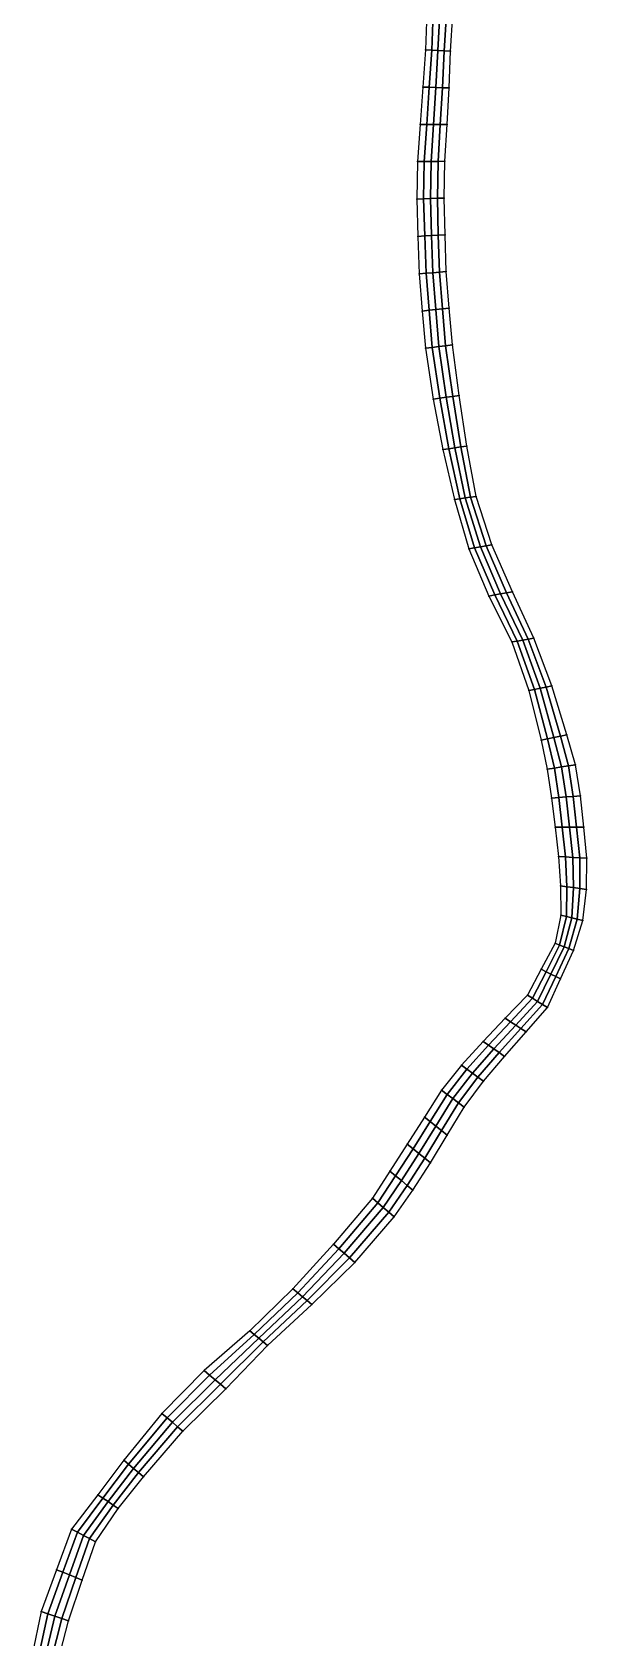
# Model space of a CAD drawing. Extents: x 380827 to 407438, y 6452886 to 6483357.
# Drawn here: x 405006 to 405661, y 6475747 to 6477642 of the extents above; entities that cross this region are included whole.
import ezdxf

# ---------------------------------------------------------------- set-up
doc = ezdxf.new("R2010")
doc.units = 0
for name, color, linetype in [('MESH_BOUND', 25, 'CONTINUOUS'), ('MESH_ELEMS', 18, 'CONTINUOUS'), ('MESH_NODES', 18, 'CONTINUOUS')]:
    doc.layers.add(name, color=color, linetype=linetype)

msp = doc.modelspace()

# ---------------------------------------------------------------- linework, layer by layer
at = {"layer": 'MESH_BOUND', "color": 25}
for points in [[(405472.218, 6477664.85, -1.49), (405470.573, 6477620.76, -1.469)], [(405500.307, 6477619.12, -1.388), (405503.106, 6477662.41, -1.475)], [(405470.573, 6477620.76, -1.469), (405467.422, 6477576.77, -1.426)], [(405498.585, 6477575.77, -1.316), (405500.307, 6477619.12, -1.388)], [(405467.422, 6477576.77, -1.426), (405464.305, 6477532.76, -1.37)], [(405496.197, 6477532.46, -1.251), (405498.585, 6477575.77, -1.316)], [(405464.305, 6477532.76, -1.37), (405461.235, 6477488.76, -1.31)], [(405493.631, 6477489.15, -1.196), (405496.197, 6477532.46, -1.251)], [(405461.235, 6477488.76, -1.31), (405460.431, 6477444.7, -1.255)], [(405492.87, 6477445.81, -1.178), (405493.631, 6477489.15, -1.196)], [(405460.431, 6477444.7, -1.255), (405461.71, 6477400.61, -1.227)], [(405493.812, 6477402.44, -1.223), (405492.87, 6477445.81, -1.178)], [(405461.71, 6477400.61, -1.227), (405463.387, 6477356.54, -1.26)], [(405495.223, 6477359.09, -1.319), (405493.812, 6477402.44, -1.223)], [(405463.387, 6477356.54, -1.26), (405466.972, 6477312.57, -1.349)], [(405498.837, 6477315.86, -1.423), (405495.223, 6477359.09, -1.319)], [(405502.451, 6477272.63, -1.503), (405498.837, 6477315.86, -1.423)], [(405466.972, 6477312.57, -1.349), (405470.557, 6477268.6, -1.441)], [(405470.557, 6477268.6, -1.441), (405479.779, 6477208.66, -1.505)], [(405510.52, 6477212.85, -1.555), (405502.451, 6477272.63, -1.503)], [(405479.779, 6477208.66, -1.505), (405491.099, 6477149.13, -1.582)], [(405519.581, 6477153.21, -1.598), (405510.52, 6477212.85, -1.555)], [(405491.099, 6477149.13, -1.582), (405504.892, 6477090.08, -1.699)], [(405530.393, 6477093.91, -1.647), (405519.581, 6477153.21, -1.598)], [(405504.892, 6477090.08, -1.699), (405521.818, 6477031.85, -1.801)], [(405549.221, 6477036.6, -1.711), (405530.393, 6477093.91, -1.647)], [(405521.818, 6477031.85, -1.801), (405545.511, 6476976.33, -1.848)], [(405573.283, 6476981.41, -1.791), (405549.221, 6477036.6, -1.711)], [(405545.511, 6476976.33, -1.848), (405572.571, 6476922.13, -1.889)], [(405598.616, 6476926.71, -1.894), (405573.283, 6476981.41, -1.791)], [(405572.571, 6476922.13, -1.889), (405592.572, 6476864.88, -1.977)], [(405619.799, 6476870.23, -2.029), (405598.616, 6476926.71, -1.894)], [(405592.572, 6476864.88, -1.977), (405607.22, 6476806.13, -2.101)], [(405637.546, 6476812.6, -2.184), (405619.799, 6476870.23, -2.029)], [(405607.22, 6476806.13, -2.101), (405614.505, 6476772.25, -2.224)], [(405647.895, 6476777.07, -2.332), (405637.546, 6476812.6, -2.184)], [(405614.505, 6476772.25, -2.224), (405619.534, 6476737.99, -2.335)], [(405653.66, 6476740.64, -2.463), (405647.895, 6476777.07, -2.332)], [(405619.534, 6476737.99, -2.335), (405623.633, 6476703.58, -2.444)], [(405657.47, 6476703.83, -2.582), (405653.66, 6476740.64, -2.463)], [(405623.633, 6476703.58, -2.444), (405627.731, 6476669.16, -2.554)], [(405661.28, 6476667.02, -2.682), (405657.47, 6476703.83, -2.582)], [(405627.731, 6476669.16, -2.554), (405630.077, 6476634.6, -2.653)], [(405660.735, 6476630.09, -2.745), (405661.28, 6476667.02, -2.682)], [(405630.077, 6476634.6, -2.653), (405630.653, 6476600.01, -2.717)], [(405656.372, 6476593.5, -2.769), (405660.735, 6476630.09, -2.745)], [(405630.653, 6476600.01, -2.717), (405623.614, 6476566.71, -2.727)], [(405645.605, 6476558.24, -2.758), (405656.372, 6476593.5, -2.769)], [(405623.614, 6476566.71, -2.727), (405607.422, 6476536.07, -2.686)], [(405630.143, 6476524.62, -2.718), (405645.605, 6476558.24, -2.758)], [(405607.422, 6476536.07, -2.686), (405591.23, 6476505.43, -2.61)], [(405614.679, 6476491, -2.65), (405630.143, 6476524.62, -2.718)], [(405591.23, 6476505.43, -2.61), (405564.951, 6476478.23, -2.514)], [(405589.385, 6476462.13, -2.566), (405614.679, 6476491, -2.65)], [(405564.951, 6476478.23, -2.514), (405538.671, 6476451.03, -2.41)], [(405564.091, 6476433.25, -2.474), (405589.385, 6476462.13, -2.566)], [(405538.671, 6476451.03, -2.41), (405513.195, 6476423.08, -2.317)], [(405539.176, 6476404.05, -2.382), (405564.091, 6476433.25, -2.474)], [(405513.195, 6476423.08, -2.317), (405489.776, 6476393.52, -2.269)], [(405489.776, 6476393.52, -2.269), (405469.434, 6476361.63, -2.288)], [(405516.254, 6476373.39, -2.306), (405539.176, 6476404.05, -2.382)], [(405496.489, 6476340.49, -2.281), (405516.254, 6476373.39, -2.306)], [(405469.434, 6476361.63, -2.288), (405449.089, 6476329.75, -2.368)], [(405449.089, 6476329.75, -2.368), (405428.652, 6476297.92, -2.475)], [(405476.728, 6476307.58, -2.331), (405496.489, 6476340.49, -2.281)], [(405428.652, 6476297.92, -2.475), (405408.037, 6476266.21, -2.582)], [(405455.829, 6476275.41, -2.432), (405476.728, 6476307.58, -2.331)], [(405433.706, 6476244.04, -2.547), (405455.829, 6476275.41, -2.432)], [(405408.037, 6476266.21, -2.582), (405362.035, 6476211.82, -2.672)], [(405387.117, 6476190.28, -2.656), (405433.706, 6476244.04, -2.547)], [(405362.035, 6476211.82, -2.672), (405314.212, 6476159.07, -2.705)], [(405336.578, 6476140.44, -2.741), (405387.117, 6476190.28, -2.656)], [(405314.212, 6476159.07, -2.705), (405263.349, 6476109.32, -2.641)], [(405284.36, 6476092.21, -2.772), (405336.578, 6476140.44, -2.741)], [(405263.349, 6476109.32, -2.641), (405209.538, 6476062.68, -2.492)], [(405234.936, 6476041.04, -2.73), (405284.36, 6476092.21, -2.772)], [(405209.538, 6476062.68, -2.492), (405159.374, 6476012.1, -2.371)], [(405184.273, 6475991.1, -2.632), (405234.936, 6476041.04, -2.73)], [(405159.374, 6476012.1, -2.371), (405114.404, 6475957.05, -2.433)], [(405137.745, 6475937.44, -2.547), (405184.273, 6475991.1, -2.632)], [(405114.404, 6475957.05, -2.433), (405083.752, 6475916.11, -2.659)], [(405107.989, 6475900.01, -2.56), (405137.745, 6475937.44, -2.547)], [(405083.752, 6475916.11, -2.659), (405052.59, 6475875.71, -2.844)], [(405080.966, 6475860.55, -2.68), (405107.989, 6475900.01, -2.56)], [(405052.59, 6475875.71, -2.844), (405034.953, 6475827.71, -2.863)], [(405065.468, 6475815.33, -2.827), (405080.966, 6475860.55, -2.68)], [(405034.953, 6475827.71, -2.863), (405016.874, 6475778.52, -2.773)], [(405049.411, 6475767.37, -2.922), (405065.468, 6475815.33, -2.827)], [(405016.874, 6475778.52, -2.773), (405006.238, 6475727.21, -2.647)], [(405036.489, 6475718.46, -2.9), (405049.411, 6475767.37, -2.922)]]:
    msp.add_polyline3d(points, dxfattribs=at)
at = {"layer": 'MESH_ELEMS', "color": 178}
for points in [[(405470.573, 6477620.76, -1.469), (405478.006, 6477620.35, -1.452), (405479.94, 6477664.24, -1.485), (405472.218, 6477664.85, -1.49)], [(405478.006, 6477620.35, -1.452), (405485.44, 6477619.94, -1.418), (405487.662, 6477663.63, -1.477), (405479.94, 6477664.24, -1.485)], [(405485.44, 6477619.94, -1.418), (405492.874, 6477619.53, -1.395), (405495.384, 6477663.02, -1.475), (405487.662, 6477663.63, -1.477)], [(405492.874, 6477619.53, -1.395), (405500.307, 6477619.12, -1.388), (405503.106, 6477662.41, -1.475), (405495.384, 6477663.02, -1.475)], [(405467.422, 6477576.77, -1.426), (405475.213, 6477576.52, -1.402), (405478.006, 6477620.35, -1.452), (405470.573, 6477620.76, -1.469)], [(405475.213, 6477576.52, -1.402), (405483.004, 6477576.27, -1.356), (405485.44, 6477619.94, -1.418), (405478.006, 6477620.35, -1.452)], [(405483.004, 6477576.27, -1.356), (405490.795, 6477576.02, -1.325), (405492.874, 6477619.53, -1.395), (405485.44, 6477619.94, -1.418)], [(405490.795, 6477576.02, -1.325), (405498.585, 6477575.77, -1.316), (405500.307, 6477619.12, -1.388), (405492.874, 6477619.53, -1.395)], [(405464.305, 6477532.76, -1.37), (405472.278, 6477532.69, -1.343), (405475.213, 6477576.52, -1.402), (405467.422, 6477576.77, -1.426)], [(405472.278, 6477532.69, -1.343), (405480.251, 6477532.61, -1.293), (405483.004, 6477576.27, -1.356), (405475.213, 6477576.52, -1.402)], [(405480.251, 6477532.61, -1.293), (405488.224, 6477532.53, -1.26), (405490.795, 6477576.02, -1.325), (405483.004, 6477576.27, -1.356)], [(405488.224, 6477532.53, -1.26), (405496.197, 6477532.46, -1.251), (405498.585, 6477575.77, -1.316), (405490.795, 6477576.02, -1.325)], [(405461.235, 6477488.76, -1.31), (405469.334, 6477488.86, -1.284), (405472.278, 6477532.69, -1.343), (405464.305, 6477532.76, -1.37)], [(405469.334, 6477488.86, -1.284), (405477.433, 6477488.95, -1.235), (405480.251, 6477532.61, -1.293), (405472.278, 6477532.69, -1.343)], [(405477.433, 6477488.95, -1.235), (405485.532, 6477489.05, -1.205), (405488.224, 6477532.53, -1.26), (405480.251, 6477532.61, -1.293)], [(405485.532, 6477489.05, -1.205), (405493.631, 6477489.15, -1.196), (405496.197, 6477532.46, -1.251), (405488.224, 6477532.53, -1.26)], [(405460.431, 6477444.7, -1.255), (405468.54, 6477444.98, -1.234), (405469.334, 6477488.86, -1.284), (405461.235, 6477488.76, -1.31)], [(405468.54, 6477444.98, -1.234), (405476.65, 6477445.26, -1.199), (405477.433, 6477488.95, -1.235), (405469.334, 6477488.86, -1.284)], [(405476.65, 6477445.26, -1.199), (405484.76, 6477445.53, -1.181), (405485.532, 6477489.05, -1.205), (405477.433, 6477488.95, -1.235)], [(405484.76, 6477445.53, -1.181), (405492.87, 6477445.81, -1.178), (405493.631, 6477489.15, -1.196), (405485.532, 6477489.05, -1.205)], [(405461.71, 6477400.61, -1.227), (405469.736, 6477401.07, -1.22), (405468.54, 6477444.98, -1.234), (405460.431, 6477444.7, -1.255)], [(405469.736, 6477401.07, -1.22), (405477.761, 6477401.52, -1.212), (405476.65, 6477445.26, -1.199), (405468.54, 6477444.98, -1.234)], [(405477.761, 6477401.52, -1.212), (405485.787, 6477401.98, -1.217), (405484.76, 6477445.53, -1.181), (405476.65, 6477445.26, -1.199)], [(405485.787, 6477401.98, -1.217), (405493.812, 6477402.44, -1.223), (405492.87, 6477445.81, -1.178), (405484.76, 6477445.53, -1.181)], [(405463.387, 6477356.54, -1.26), (405471.346, 6477357.17, -1.266), (405469.736, 6477401.07, -1.22), (405461.71, 6477400.61, -1.227)], [(405471.346, 6477357.17, -1.266), (405479.305, 6477357.81, -1.284), (405477.761, 6477401.52, -1.212), (405469.736, 6477401.07, -1.22)], [(405479.305, 6477357.81, -1.284), (405487.264, 6477358.45, -1.307), (405485.787, 6477401.98, -1.217), (405477.761, 6477401.52, -1.212)], [(405487.264, 6477358.45, -1.307), (405495.223, 6477359.09, -1.319), (405493.812, 6477402.44, -1.223), (405485.787, 6477401.98, -1.217)], [(405466.972, 6477312.57, -1.349), (405474.938, 6477313.39, -1.36), (405471.346, 6477357.17, -1.266), (405463.387, 6477356.54, -1.26)], [(405474.938, 6477313.39, -1.36), (405482.904, 6477314.21, -1.386), (405479.305, 6477357.81, -1.284), (405471.346, 6477357.17, -1.266)], [(405482.904, 6477314.21, -1.386), (405490.871, 6477315.04, -1.412), (405487.264, 6477358.45, -1.307), (405479.305, 6477357.81, -1.284)], [(405490.871, 6477315.04, -1.412), (405498.837, 6477315.86, -1.423), (405495.223, 6477359.09, -1.319), (405487.264, 6477358.45, -1.307)], [(405486.504, 6477270.62, -1.472), (405494.477, 6477271.62, -1.494), (405490.871, 6477315.04, -1.412), (405482.904, 6477314.21, -1.386)], [(405494.477, 6477271.62, -1.494), (405502.451, 6477272.63, -1.503), (405498.837, 6477315.86, -1.423), (405490.871, 6477315.04, -1.412)], [(405470.557, 6477268.6, -1.441), (405478.53, 6477269.61, -1.45), (405474.938, 6477313.39, -1.36), (405466.972, 6477312.57, -1.349)], [(405478.53, 6477269.61, -1.45), (405486.504, 6477270.62, -1.472), (405482.904, 6477314.21, -1.386), (405474.938, 6477313.39, -1.36)], [(405479.779, 6477208.66, -1.505), (405487.464, 6477209.71, -1.512), (405478.53, 6477269.61, -1.45), (405470.557, 6477268.6, -1.441)], [(405487.464, 6477209.71, -1.512), (405495.15, 6477210.75, -1.528), (405486.504, 6477270.62, -1.472), (405478.53, 6477269.61, -1.45)], [(405495.15, 6477210.75, -1.528), (405502.835, 6477211.8, -1.547), (405494.477, 6477271.62, -1.494), (405486.504, 6477270.62, -1.472)], [(405502.835, 6477211.8, -1.547), (405510.52, 6477212.85, -1.555), (405502.451, 6477272.63, -1.503), (405494.477, 6477271.62, -1.494)], [(405491.099, 6477149.13, -1.582), (405498.22, 6477150.15, -1.582), (405487.464, 6477209.71, -1.512), (405479.779, 6477208.66, -1.505)], [(405498.22, 6477150.15, -1.582), (405505.34, 6477151.17, -1.584), (405495.15, 6477210.75, -1.528), (405487.464, 6477209.71, -1.512)], [(405505.34, 6477151.17, -1.584), (405512.46, 6477152.19, -1.593), (405502.835, 6477211.8, -1.547), (405495.15, 6477210.75, -1.528)], [(405512.46, 6477152.19, -1.593), (405519.581, 6477153.21, -1.598), (405510.52, 6477212.85, -1.555), (405502.835, 6477211.8, -1.547)], [(405504.892, 6477090.08, -1.699), (405511.267, 6477091.04, -1.688), (405498.22, 6477150.15, -1.582), (405491.099, 6477149.13, -1.582)], [(405511.267, 6477091.04, -1.688), (405517.642, 6477091.99, -1.664), (405505.34, 6477151.17, -1.584), (405498.22, 6477150.15, -1.582)], [(405517.642, 6477091.99, -1.664), (405524.018, 6477092.95, -1.65), (405512.46, 6477152.19, -1.593), (405505.34, 6477151.17, -1.584)], [(405524.018, 6477092.95, -1.65), (405530.393, 6477093.91, -1.647), (405519.581, 6477153.21, -1.598), (405512.46, 6477152.19, -1.593)], [(405521.818, 6477031.85, -1.801), (405528.669, 6477033.03, -1.784), (405511.267, 6477091.04, -1.688), (405504.892, 6477090.08, -1.699)], [(405528.669, 6477033.03, -1.784), (405535.52, 6477034.22, -1.746), (405517.642, 6477091.99, -1.664), (405511.267, 6477091.04, -1.688)], [(405535.52, 6477034.22, -1.746), (405542.371, 6477035.41, -1.719), (405524.018, 6477092.95, -1.65), (405517.642, 6477091.99, -1.664)], [(405542.371, 6477035.41, -1.719), (405549.221, 6477036.6, -1.711), (405530.393, 6477093.91, -1.647), (405524.018, 6477092.95, -1.65)], [(405545.511, 6476976.33, -1.848), (405552.454, 6476977.6, -1.836), (405528.669, 6477033.03, -1.784), (405521.818, 6477031.85, -1.801)], [(405552.454, 6476977.6, -1.836), (405559.397, 6476978.87, -1.812), (405535.52, 6477034.22, -1.746), (405528.669, 6477033.03, -1.784)], [(405559.397, 6476978.87, -1.812), (405566.34, 6476980.14, -1.795), (405542.371, 6477035.41, -1.719), (405535.52, 6477034.22, -1.746)], [(405566.34, 6476980.14, -1.795), (405573.283, 6476981.41, -1.791), (405549.221, 6477036.6, -1.711), (405542.371, 6477035.41, -1.719)], [(405572.571, 6476922.13, -1.889), (405579.083, 6476923.28, -1.888), (405552.454, 6476977.6, -1.836), (405545.511, 6476976.33, -1.848)], [(405579.083, 6476923.28, -1.888), (405585.594, 6476924.42, -1.888), (405559.397, 6476978.87, -1.812), (405552.454, 6476977.6, -1.836)], [(405585.594, 6476924.42, -1.888), (405592.105, 6476925.57, -1.891), (405566.34, 6476980.14, -1.795), (405559.397, 6476978.87, -1.812)], [(405592.105, 6476925.57, -1.891), (405598.616, 6476926.71, -1.894), (405573.283, 6476981.41, -1.791), (405566.34, 6476980.14, -1.795)], [(405592.572, 6476864.88, -1.977), (405599.379, 6476866.22, -1.985), (405579.083, 6476923.28, -1.888), (405572.571, 6476922.13, -1.889)], [(405599.379, 6476866.22, -1.985), (405606.185, 6476867.56, -2.003), (405585.594, 6476924.42, -1.888), (405579.083, 6476923.28, -1.888)], [(405606.185, 6476867.56, -2.003), (405612.992, 6476868.89, -2.021), (405592.105, 6476925.57, -1.891), (405585.594, 6476924.42, -1.888)], [(405612.992, 6476868.89, -2.021), (405619.799, 6476870.23, -2.029), (405598.616, 6476926.71, -1.894), (405592.105, 6476925.57, -1.891)], [(405607.22, 6476806.13, -2.101), (405614.801, 6476807.75, -2.114), (405599.379, 6476866.22, -1.985), (405592.572, 6476864.88, -1.977)], [(405614.801, 6476807.75, -2.114), (405622.383, 6476809.37, -2.144), (405606.185, 6476867.56, -2.003), (405599.379, 6476866.22, -1.985)], [(405622.383, 6476809.37, -2.144), (405629.965, 6476810.98, -2.172), (405612.992, 6476868.89, -2.021), (405606.185, 6476867.56, -2.003)], [(405629.965, 6476810.98, -2.172), (405637.546, 6476812.6, -2.184), (405619.799, 6476870.23, -2.029), (405612.992, 6476868.89, -2.021)], [(405614.505, 6476772.25, -2.224), (405622.852, 6476773.45, -2.24), (405614.801, 6476807.75, -2.114), (405607.22, 6476806.13, -2.101)], [(405622.852, 6476773.45, -2.24), (405631.2, 6476774.66, -2.279), (405622.383, 6476809.37, -2.144), (405614.801, 6476807.75, -2.114)], [(405631.2, 6476774.66, -2.279), (405639.547, 6476775.86, -2.316), (405629.965, 6476810.98, -2.172), (405622.383, 6476809.37, -2.144)], [(405639.547, 6476775.86, -2.316), (405647.895, 6476777.07, -2.332), (405637.546, 6476812.6, -2.184), (405629.965, 6476810.98, -2.172)], [(405619.534, 6476737.99, -2.335), (405628.066, 6476738.65, -2.355), (405622.852, 6476773.45, -2.24), (405614.505, 6476772.25, -2.224)], [(405628.066, 6476738.65, -2.355), (405636.597, 6476739.32, -2.4), (405631.2, 6476774.66, -2.279), (405622.852, 6476773.45, -2.24)], [(405636.597, 6476739.32, -2.4), (405645.128, 6476739.98, -2.444), (405639.547, 6476775.86, -2.316), (405631.2, 6476774.66, -2.279)], [(405645.128, 6476739.98, -2.444), (405653.66, 6476740.64, -2.463), (405647.895, 6476777.07, -2.332), (405639.547, 6476775.86, -2.316)], [(405623.633, 6476703.58, -2.444), (405632.092, 6476703.64, -2.466), (405628.066, 6476738.65, -2.355), (405619.534, 6476737.99, -2.335)], [(405632.092, 6476703.64, -2.466), (405640.551, 6476703.7, -2.515), (405636.597, 6476739.32, -2.4), (405628.066, 6476738.65, -2.355)], [(405640.551, 6476703.7, -2.515), (405649.011, 6476703.77, -2.562), (405645.128, 6476739.98, -2.444), (405636.597, 6476739.32, -2.4)], [(405649.011, 6476703.77, -2.562), (405657.47, 6476703.83, -2.582), (405653.66, 6476740.64, -2.463), (405645.128, 6476739.98, -2.444)], [(405627.731, 6476669.16, -2.554), (405636.118, 6476668.63, -2.576), (405632.092, 6476703.64, -2.466), (405623.633, 6476703.58, -2.444)], [(405636.118, 6476668.63, -2.576), (405644.506, 6476668.09, -2.623), (405640.551, 6476703.7, -2.515), (405632.092, 6476703.64, -2.466)], [(405644.506, 6476668.09, -2.623), (405652.893, 6476667.56, -2.665), (405649.011, 6476703.77, -2.562), (405640.551, 6476703.7, -2.515)], [(405652.893, 6476667.56, -2.665), (405661.28, 6476667.02, -2.682), (405657.47, 6476703.83, -2.582), (405649.011, 6476703.77, -2.562)], [(405630.077, 6476634.6, -2.653), (405637.741, 6476633.47, -2.671), (405636.118, 6476668.63, -2.576), (405627.731, 6476669.16, -2.554)], [(405637.741, 6476633.47, -2.671), (405645.406, 6476632.35, -2.707), (405644.506, 6476668.09, -2.623), (405636.118, 6476668.63, -2.576)], [(405645.406, 6476632.35, -2.707), (405653.071, 6476631.22, -2.736), (405652.893, 6476667.56, -2.665), (405644.506, 6476668.09, -2.623)], [(405653.071, 6476631.22, -2.736), (405660.735, 6476630.09, -2.745), (405661.28, 6476667.02, -2.682), (405652.893, 6476667.56, -2.665)], [(405630.653, 6476600.01, -2.717), (405637.083, 6476598.38, -2.729), (405637.741, 6476633.47, -2.671), (405630.077, 6476634.6, -2.653)], [(405637.083, 6476598.38, -2.729), (405643.513, 6476596.75, -2.752), (405645.406, 6476632.35, -2.707), (405637.741, 6476633.47, -2.671)], [(405643.513, 6476596.75, -2.752), (405649.942, 6476595.13, -2.765), (405653.071, 6476631.22, -2.736), (405645.406, 6476632.35, -2.707)], [(405649.942, 6476595.13, -2.765), (405656.372, 6476593.5, -2.769), (405660.735, 6476630.09, -2.745), (405653.071, 6476631.22, -2.736)], [(405623.614, 6476566.71, -2.727), (405629.112, 6476564.59, -2.735), (405637.083, 6476598.38, -2.729), (405630.653, 6476600.01, -2.717)], [(405629.112, 6476564.59, -2.735), (405634.609, 6476562.48, -2.749), (405643.513, 6476596.75, -2.752), (405637.083, 6476598.38, -2.729)], [(405634.609, 6476562.48, -2.749), (405640.107, 6476560.36, -2.757), (405649.942, 6476595.13, -2.765), (405643.513, 6476596.75, -2.752)], [(405640.107, 6476560.36, -2.757), (405645.605, 6476558.24, -2.758), (405656.372, 6476593.5, -2.769), (405649.942, 6476595.13, -2.765)], [(405607.422, 6476536.07, -2.686), (405613.102, 6476533.21, -2.692), (405629.112, 6476564.59, -2.735), (405623.614, 6476566.71, -2.727)], [(405613.102, 6476533.21, -2.692), (405618.783, 6476530.35, -2.704), (405634.609, 6476562.48, -2.749), (405629.112, 6476564.59, -2.735)], [(405618.783, 6476530.35, -2.704), (405624.463, 6476527.48, -2.714), (405640.107, 6476560.36, -2.757), (405634.609, 6476562.48, -2.749)], [(405624.463, 6476527.48, -2.714), (405630.143, 6476524.62, -2.718), (405645.605, 6476558.24, -2.758), (405640.107, 6476560.36, -2.757)], [(405591.23, 6476505.43, -2.61), (405597.092, 6476501.82, -2.617), (405613.102, 6476533.21, -2.692), (405607.422, 6476536.07, -2.686)], [(405597.092, 6476501.82, -2.617), (405602.954, 6476498.21, -2.632), (405618.783, 6476530.35, -2.704), (405613.102, 6476533.21, -2.692)], [(405602.954, 6476498.21, -2.632), (405608.817, 6476494.61, -2.645), (405624.463, 6476527.48, -2.714), (405618.783, 6476530.35, -2.704)], [(405608.817, 6476494.61, -2.645), (405614.679, 6476491, -2.65), (405630.143, 6476524.62, -2.718), (405624.463, 6476527.48, -2.714)], [(405564.951, 6476478.23, -2.514), (405571.059, 6476474.2, -2.524), (405597.092, 6476501.82, -2.617), (405591.23, 6476505.43, -2.61)], [(405571.059, 6476474.2, -2.524), (405577.168, 6476470.18, -2.544), (405602.954, 6476498.21, -2.632), (405597.092, 6476501.82, -2.617)], [(405577.168, 6476470.18, -2.544), (405583.276, 6476466.15, -2.56), (405608.817, 6476494.61, -2.645), (405602.954, 6476498.21, -2.632)], [(405583.276, 6476466.15, -2.56), (405589.385, 6476462.13, -2.566), (405614.679, 6476491, -2.65), (405608.817, 6476494.61, -2.645)], [(405538.671, 6476451.03, -2.41), (405545.026, 6476446.58, -2.423), (405571.059, 6476474.2, -2.524), (405564.951, 6476478.23, -2.514)], [(405545.026, 6476446.58, -2.423), (405551.381, 6476442.14, -2.448), (405577.168, 6476470.18, -2.544), (405571.059, 6476474.2, -2.524)], [(405551.381, 6476442.14, -2.448), (405557.736, 6476437.7, -2.468), (405583.276, 6476466.15, -2.56), (405577.168, 6476470.18, -2.544)], [(405557.736, 6476437.7, -2.468), (405564.091, 6476433.25, -2.474), (405589.385, 6476462.13, -2.566), (405583.276, 6476466.15, -2.56)], [(405513.195, 6476423.08, -2.317), (405519.691, 6476418.32, -2.33), (405545.026, 6476446.58, -2.423), (405538.671, 6476451.03, -2.41)], [(405519.691, 6476418.32, -2.33), (405526.186, 6476413.57, -2.356), (405551.381, 6476442.14, -2.448), (405545.026, 6476446.58, -2.423)], [(405526.186, 6476413.57, -2.356), (405532.681, 6476408.81, -2.375), (405557.736, 6476437.7, -2.468), (405551.381, 6476442.14, -2.448)], [(405532.681, 6476408.81, -2.375), (405539.176, 6476404.05, -2.382), (405564.091, 6476433.25, -2.474), (405557.736, 6476437.7, -2.468)], [(405489.776, 6476393.52, -2.269), (405496.395, 6476388.49, -2.276), (405519.691, 6476418.32, -2.33), (405513.195, 6476423.08, -2.317)], [(405496.395, 6476388.49, -2.276), (405503.015, 6476383.45, -2.29), (405526.186, 6476413.57, -2.356), (405519.691, 6476418.32, -2.33)], [(405503.015, 6476383.45, -2.29), (405509.634, 6476378.42, -2.302), (405532.681, 6476408.81, -2.375), (405526.186, 6476413.57, -2.356)], [(405509.634, 6476378.42, -2.302), (405516.254, 6476373.39, -2.306), (405539.176, 6476404.05, -2.382), (405532.681, 6476408.81, -2.375)], [(405469.434, 6476361.63, -2.288), (405476.198, 6476356.34, -2.287), (405496.395, 6476388.49, -2.276), (405489.776, 6476393.52, -2.269)], [(405476.198, 6476356.34, -2.287), (405482.961, 6476351.06, -2.284), (405503.015, 6476383.45, -2.29), (405496.395, 6476388.49, -2.276)], [(405482.961, 6476351.06, -2.284), (405489.725, 6476345.77, -2.282), (405509.634, 6476378.42, -2.302), (405503.015, 6476383.45, -2.29)], [(405489.725, 6476345.77, -2.282), (405496.489, 6476340.49, -2.281), (405516.254, 6476373.39, -2.306), (405509.634, 6476378.42, -2.302)], [(405449.089, 6476329.75, -2.368), (405455.998, 6476324.2, -2.362), (405476.198, 6476356.34, -2.287), (405469.434, 6476361.63, -2.288)], [(405455.998, 6476324.2, -2.362), (405462.908, 6476318.66, -2.348), (405482.961, 6476351.06, -2.284), (405476.198, 6476356.34, -2.287)], [(405462.908, 6476318.66, -2.348), (405469.818, 6476313.12, -2.336), (405489.725, 6476345.77, -2.282), (405482.961, 6476351.06, -2.284)], [(405428.652, 6476297.92, -2.475), (405435.447, 6476292.29, -2.467), (405455.998, 6476324.2, -2.362), (405449.089, 6476329.75, -2.368)], [(405469.818, 6476313.12, -2.336), (405476.728, 6476307.58, -2.331), (405496.489, 6476340.49, -2.281), (405489.725, 6476345.77, -2.282)], [(405435.447, 6476292.29, -2.467), (405442.241, 6476286.67, -2.452), (405462.908, 6476318.66, -2.348), (405455.998, 6476324.2, -2.362)], [(405442.241, 6476286.67, -2.452), (405449.035, 6476281.04, -2.438), (405469.818, 6476313.12, -2.336), (405462.908, 6476318.66, -2.348)], [(405449.035, 6476281.04, -2.438), (405455.829, 6476275.41, -2.432), (405476.728, 6476307.58, -2.331), (405469.818, 6476313.12, -2.336)], [(405408.037, 6476266.21, -2.582), (405414.454, 6476260.67, -2.577), (405435.447, 6476292.29, -2.467), (405428.652, 6476297.92, -2.475)], [(405414.454, 6476260.67, -2.577), (405420.872, 6476255.13, -2.564), (405442.241, 6476286.67, -2.452), (405435.447, 6476292.29, -2.467)], [(405420.872, 6476255.13, -2.564), (405427.289, 6476249.58, -2.552), (405449.035, 6476281.04, -2.438), (405442.241, 6476286.67, -2.452)], [(405427.289, 6476249.58, -2.552), (405433.706, 6476244.04, -2.547), (405455.829, 6476275.41, -2.432), (405449.035, 6476281.04, -2.438)], [(405362.035, 6476211.82, -2.672), (405368.305, 6476206.44, -2.67), (405414.454, 6476260.67, -2.577), (405408.037, 6476266.21, -2.582)], [(405368.305, 6476206.44, -2.67), (405374.576, 6476201.05, -2.665), (405420.872, 6476255.13, -2.564), (405414.454, 6476260.67, -2.577)], [(405374.576, 6476201.05, -2.665), (405380.846, 6476195.67, -2.659), (405427.289, 6476249.58, -2.552), (405420.872, 6476255.13, -2.564)], [(405380.846, 6476195.67, -2.659), (405387.117, 6476190.28, -2.656), (405433.706, 6476244.04, -2.547), (405427.289, 6476249.58, -2.552)], [(405314.212, 6476159.07, -2.705), (405319.803, 6476154.41, -2.712), (405368.305, 6476206.44, -2.67), (405362.035, 6476211.82, -2.672)], [(405319.803, 6476154.41, -2.712), (405325.395, 6476149.75, -2.725), (405374.576, 6476201.05, -2.665), (405368.305, 6476206.44, -2.67)], [(405325.395, 6476149.75, -2.725), (405330.987, 6476145.1, -2.737), (405380.846, 6476195.67, -2.659), (405374.576, 6476201.05, -2.665)], [(405330.987, 6476145.1, -2.737), (405336.578, 6476140.44, -2.741), (405387.117, 6476190.28, -2.656), (405380.846, 6476195.67, -2.659)], [(405263.349, 6476109.32, -2.641), (405268.602, 6476105.04, -2.662), (405319.803, 6476154.41, -2.712), (405314.212, 6476159.07, -2.705)], [(405268.602, 6476105.04, -2.662), (405273.855, 6476100.76, -2.709), (405325.395, 6476149.75, -2.725), (405319.803, 6476154.41, -2.712)], [(405273.855, 6476100.76, -2.709), (405279.108, 6476096.48, -2.754), (405330.987, 6476145.1, -2.737), (405325.395, 6476149.75, -2.725)], [(405279.108, 6476096.48, -2.754), (405284.36, 6476092.21, -2.772), (405336.578, 6476140.44, -2.741), (405330.987, 6476145.1, -2.737)], [(405209.538, 6476062.68, -2.492), (405215.887, 6476057.27, -2.526), (405268.602, 6476105.04, -2.662), (405263.349, 6476109.32, -2.641)], [(405215.887, 6476057.27, -2.526), (405222.237, 6476051.86, -2.609), (405273.855, 6476100.76, -2.709), (405268.602, 6476105.04, -2.662)], [(405222.237, 6476051.86, -2.609), (405228.586, 6476046.45, -2.694), (405279.108, 6476096.48, -2.754), (405273.855, 6476100.76, -2.709)], [(405228.586, 6476046.45, -2.694), (405234.936, 6476041.04, -2.73), (405284.36, 6476092.21, -2.772), (405279.108, 6476096.48, -2.754)], [(405159.374, 6476012.1, -2.371), (405165.599, 6476006.85, -2.401), (405215.887, 6476057.27, -2.526), (405209.538, 6476062.68, -2.492)], [(405165.599, 6476006.85, -2.401), (405171.823, 6476001.6, -2.485), (405222.237, 6476051.86, -2.609), (405215.887, 6476057.27, -2.526)], [(405171.823, 6476001.6, -2.485), (405178.048, 6475996.35, -2.586), (405228.586, 6476046.45, -2.694), (405222.237, 6476051.86, -2.609)], [(405178.048, 6475996.35, -2.586), (405184.273, 6475991.1, -2.632), (405234.936, 6476041.04, -2.73), (405228.586, 6476046.45, -2.694)], [(405114.404, 6475957.05, -2.433), (405120.239, 6475952.15, -2.434), (405165.599, 6476006.85, -2.401), (405159.374, 6476012.1, -2.371)], [(405120.239, 6475952.15, -2.434), (405126.074, 6475947.25, -2.46), (405171.823, 6476001.6, -2.485), (405165.599, 6476006.85, -2.401)], [(405126.074, 6475947.25, -2.46), (405131.91, 6475942.34, -2.515), (405178.048, 6475996.35, -2.586), (405171.823, 6476001.6, -2.485)], [(405131.91, 6475942.34, -2.515), (405137.745, 6475937.44, -2.547), (405184.273, 6475991.1, -2.632), (405178.048, 6475996.35, -2.586)], [(405083.752, 6475916.11, -2.659), (405089.811, 6475912.09, -2.635), (405120.239, 6475952.15, -2.434), (405114.404, 6475957.05, -2.433)], [(405089.811, 6475912.09, -2.635), (405095.87, 6475908.06, -2.59), (405126.074, 6475947.25, -2.46), (405120.239, 6475952.15, -2.434)], [(405095.87, 6475908.06, -2.59), (405101.929, 6475904.03, -2.565), (405131.91, 6475942.34, -2.515), (405126.074, 6475947.25, -2.46)], [(405101.929, 6475904.03, -2.565), (405107.989, 6475900.01, -2.56), (405137.745, 6475937.44, -2.547), (405131.91, 6475942.34, -2.515)], [(405052.59, 6475875.71, -2.844), (405059.684, 6475871.92, -2.82), (405089.811, 6475912.09, -2.635), (405083.752, 6475916.11, -2.659)], [(405059.684, 6475871.92, -2.82), (405066.778, 6475868.13, -2.762), (405095.87, 6475908.06, -2.59), (405089.811, 6475912.09, -2.635)], [(405066.778, 6475868.13, -2.762), (405073.872, 6475864.34, -2.705), (405101.929, 6475904.03, -2.565), (405095.87, 6475908.06, -2.59)], [(405073.872, 6475864.34, -2.705), (405080.966, 6475860.55, -2.68), (405107.989, 6475900.01, -2.56), (405101.929, 6475904.03, -2.565)], [(405034.953, 6475827.71, -2.863), (405042.582, 6475824.62, -2.853), (405059.684, 6475871.92, -2.82), (405052.59, 6475875.71, -2.844)], [(405042.582, 6475824.62, -2.853), (405050.21, 6475821.52, -2.837), (405066.778, 6475868.13, -2.762), (405059.684, 6475871.92, -2.82)], [(405050.21, 6475821.52, -2.837), (405057.839, 6475818.42, -2.829), (405073.872, 6475864.34, -2.705), (405066.778, 6475868.13, -2.762)], [(405057.839, 6475818.42, -2.829), (405065.468, 6475815.33, -2.827), (405080.966, 6475860.55, -2.68), (405073.872, 6475864.34, -2.705)], [(405016.874, 6475778.52, -2.773), (405025.008, 6475775.73, -2.78), (405042.582, 6475824.62, -2.853), (405034.953, 6475827.71, -2.863)], [(405025.008, 6475775.73, -2.78), (405033.143, 6475772.94, -2.82), (405050.21, 6475821.52, -2.837), (405042.582, 6475824.62, -2.853)], [(405033.143, 6475772.94, -2.82), (405041.277, 6475770.15, -2.887), (405057.839, 6475818.42, -2.829), (405050.21, 6475821.52, -2.837)], [(405041.277, 6475770.15, -2.887), (405049.411, 6475767.37, -2.922), (405065.468, 6475815.33, -2.827), (405057.839, 6475818.42, -2.829)], [(405006.238, 6475727.21, -2.647), (405013.8, 6475725.02, -2.671), (405025.008, 6475775.73, -2.78), (405016.874, 6475778.52, -2.773)], [(405013.8, 6475725.02, -2.671), (405021.363, 6475722.83, -2.75), (405033.143, 6475772.94, -2.82), (405025.008, 6475775.73, -2.78)], [(405021.363, 6475722.83, -2.75), (405028.926, 6475720.65, -2.852), (405041.277, 6475770.15, -2.887), (405033.143, 6475772.94, -2.82)], [(405028.926, 6475720.65, -2.852), (405036.489, 6475718.46, -2.9), (405049.411, 6475767.37, -2.922), (405041.277, 6475770.15, -2.887)]]:
    msp.add_3dface(points, dxfattribs=at)
at = {"layer": 'MESH_NODES', "color": 18}
for p in [(405470.573, 6477620.76, -1.469), (405478.006, 6477620.35, -1.452), (405485.44, 6477619.94, -1.418), (405492.874, 6477619.53, -1.395), (405500.307, 6477619.12, -1.388), (405467.422, 6477576.77, -1.426), (405475.213, 6477576.52, -1.402), (405483.004, 6477576.27, -1.356), (405490.795, 6477576.02, -1.325), (405498.585, 6477575.77, -1.316), (405464.305, 6477532.76, -1.37), (405472.278, 6477532.69, -1.343), (405480.251, 6477532.61, -1.293), (405488.224, 6477532.53, -1.26), (405496.197, 6477532.46, -1.251), (405461.235, 6477488.76, -1.31), (405469.334, 6477488.86, -1.284), (405477.433, 6477488.95, -1.235), (405485.532, 6477489.05, -1.205), (405493.631, 6477489.15, -1.196), (405460.431, 6477444.7, -1.255), (405468.54, 6477444.98, -1.234), (405476.65, 6477445.26, -1.199), (405484.76, 6477445.53, -1.181), (405492.87, 6477445.81, -1.178), (405461.71, 6477400.61, -1.227), (405469.736, 6477401.07, -1.22), (405477.761, 6477401.52, -1.212), (405485.787, 6477401.98, -1.217), (405493.812, 6477402.44, -1.223), (405463.387, 6477356.54, -1.26), (405471.346, 6477357.17, -1.266), (405479.305, 6477357.81, -1.284), (405487.264, 6477358.45, -1.307), (405495.223, 6477359.09, -1.319), (405490.871, 6477315.04, -1.412), (405498.837, 6477315.86, -1.423), (405466.972, 6477312.57, -1.349), (405474.938, 6477313.39, -1.36), (405482.904, 6477314.21, -1.386), (405470.557, 6477268.6, -1.441), (405478.53, 6477269.61, -1.45), (405486.504, 6477270.62, -1.472), (405494.477, 6477271.62, -1.494), (405502.451, 6477272.63, -1.503), (405479.779, 6477208.66, -1.505), (405487.464, 6477209.71, -1.512), (405495.15, 6477210.75, -1.528), (405502.835, 6477211.8, -1.547), (405510.52, 6477212.85, -1.555), (405491.099, 6477149.13, -1.582), (405498.22, 6477150.15, -1.582), (405505.34, 6477151.17, -1.584), (405512.46, 6477152.19, -1.593), (405519.581, 6477153.21, -1.598), (405504.892, 6477090.08, -1.699), (405511.267, 6477091.04, -1.688), (405517.642, 6477091.99, -1.664), (405524.018, 6477092.95, -1.65), (405530.393, 6477093.91, -1.647), (405521.818, 6477031.85, -1.801), (405528.669, 6477033.03, -1.784), (405535.52, 6477034.22, -1.746), (405542.371, 6477035.41, -1.719), (405549.221, 6477036.6, -1.711), (405545.511, 6476976.33, -1.848), (405552.454, 6476977.6, -1.836), (405559.397, 6476978.87, -1.812), (405566.34, 6476980.14, -1.795), (405573.283, 6476981.41, -1.791), (405572.571, 6476922.13, -1.889), (405579.083, 6476923.28, -1.888), (405585.594, 6476924.42, -1.888), (405592.105, 6476925.57, -1.891), (405598.616, 6476926.71, -1.894), (405592.572, 6476864.88, -1.977), (405599.379, 6476866.22, -1.985), (405606.185, 6476867.56, -2.003), (405612.992, 6476868.89, -2.021), (405619.799, 6476870.23, -2.029), (405607.22, 6476806.13, -2.101), (405614.801, 6476807.75, -2.114), (405622.383, 6476809.37, -2.144), (405629.965, 6476810.98, -2.172), (405637.546, 6476812.6, -2.184), (405614.505, 6476772.25, -2.224), (405622.852, 6476773.45, -2.24), (405631.2, 6476774.66, -2.279), (405639.547, 6476775.86, -2.316), (405647.895, 6476777.07, -2.332), (405619.534, 6476737.99, -2.335), (405628.066, 6476738.65, -2.355), (405636.597, 6476739.32, -2.4), (405645.128, 6476739.98, -2.444), (405653.66, 6476740.64, -2.463), (405623.633, 6476703.58, -2.444), (405632.092, 6476703.64, -2.466), (405640.551, 6476703.7, -2.515), (405649.011, 6476703.77, -2.562), (405657.47, 6476703.83, -2.582), (405627.731, 6476669.16, -2.554), (405636.118, 6476668.63, -2.576), (405644.506, 6476668.09, -2.623), (405652.893, 6476667.56, -2.665), (405661.28, 6476667.02, -2.682), (405630.077, 6476634.6, -2.653), (405637.741, 6476633.47, -2.671), (405645.406, 6476632.35, -2.707), (405653.071, 6476631.22, -2.736), (405660.735, 6476630.09, -2.745), (405630.653, 6476600.01, -2.717), (405637.083, 6476598.38, -2.729), (405643.513, 6476596.75, -2.752), (405649.942, 6476595.13, -2.765), (405656.372, 6476593.5, -2.769), (405623.614, 6476566.71, -2.727), (405629.112, 6476564.59, -2.735), (405634.609, 6476562.48, -2.749), (405640.107, 6476560.36, -2.757), (405645.605, 6476558.24, -2.758), (405607.422, 6476536.07, -2.686), (405613.102, 6476533.21, -2.692), (405618.783, 6476530.35, -2.704), (405624.463, 6476527.48, -2.714), (405630.143, 6476524.62, -2.718), (405591.23, 6476505.43, -2.61), (405597.092, 6476501.82, -2.617), (405602.954, 6476498.21, -2.632), (405608.817, 6476494.61, -2.645), (405614.679, 6476491, -2.65), (405564.951, 6476478.23, -2.514), (405571.059, 6476474.2, -2.524), (405577.168, 6476470.18, -2.544), (405583.276, 6476466.15, -2.56), (405589.385, 6476462.13, -2.566), (405538.671, 6476451.03, -2.41), (405545.026, 6476446.58, -2.423), (405551.381, 6476442.14, -2.448), (405557.736, 6476437.7, -2.468), (405564.091, 6476433.25, -2.474), (405513.195, 6476423.08, -2.317), (405519.691, 6476418.32, -2.33), (405526.186, 6476413.57, -2.356), (405532.681, 6476408.81, -2.375), (405489.776, 6476393.52, -2.269), (405496.395, 6476388.49, -2.276), (405539.176, 6476404.05, -2.382), (405503.015, 6476383.45, -2.29), (405509.634, 6476378.42, -2.302), (405516.254, 6476373.39, -2.306), (405469.434, 6476361.63, -2.288), (405476.198, 6476356.34, -2.287), (405482.961, 6476351.06, -2.284), (405449.089, 6476329.75, -2.368), (405489.725, 6476345.77, -2.282), (405496.489, 6476340.49, -2.281), (405455.998, 6476324.2, -2.362), (405462.908, 6476318.66, -2.348), (405469.818, 6476313.12, -2.336), (405428.652, 6476297.92, -2.475), (405435.447, 6476292.29, -2.467), (405476.728, 6476307.58, -2.331), (405442.241, 6476286.67, -2.452), (405449.035, 6476281.04, -2.438), (405455.829, 6476275.41, -2.432), (405408.037, 6476266.21, -2.582), (405414.454, 6476260.67, -2.577), (405420.872, 6476255.13, -2.564), (405427.289, 6476249.58, -2.552), (405433.706, 6476244.04, -2.547), (405362.035, 6476211.82, -2.672), (405368.305, 6476206.44, -2.67), (405374.576, 6476201.05, -2.665), (405380.846, 6476195.67, -2.659), (405387.117, 6476190.28, -2.656), (405314.212, 6476159.07, -2.705), (405319.803, 6476154.41, -2.712), (405325.395, 6476149.75, -2.725), (405330.987, 6476145.1, -2.737), (405336.578, 6476140.44, -2.741), (405263.349, 6476109.32, -2.641), (405268.602, 6476105.04, -2.662), (405273.855, 6476100.76, -2.709), (405279.108, 6476096.48, -2.754), (405284.36, 6476092.21, -2.772), (405209.538, 6476062.68, -2.492), (405215.887, 6476057.27, -2.526), (405222.237, 6476051.86, -2.609), (405228.586, 6476046.45, -2.694), (405234.936, 6476041.04, -2.73), (405159.374, 6476012.1, -2.371), (405165.599, 6476006.85, -2.401), (405171.823, 6476001.6, -2.485), (405178.048, 6475996.35, -2.586), (405184.273, 6475991.1, -2.632), (405114.404, 6475957.05, -2.433), (405120.239, 6475952.15, -2.434), (405126.074, 6475947.25, -2.46), (405131.91, 6475942.34, -2.515), (405137.745, 6475937.44, -2.547), (405083.752, 6475916.11, -2.659), (405089.811, 6475912.09, -2.635), (405095.87, 6475908.06, -2.59), (405101.929, 6475904.03, -2.565), (405107.989, 6475900.01, -2.56), (405052.59, 6475875.71, -2.844), (405059.684, 6475871.92, -2.82), (405066.778, 6475868.13, -2.762), (405073.872, 6475864.34, -2.705), (405080.966, 6475860.55, -2.68), (405034.953, 6475827.71, -2.863), (405042.582, 6475824.62, -2.853), (405050.21, 6475821.52, -2.837), (405057.839, 6475818.42, -2.829), (405065.468, 6475815.33, -2.827), (405016.874, 6475778.52, -2.773), (405025.008, 6475775.73, -2.78), (405033.143, 6475772.94, -2.82), (405041.277, 6475770.15, -2.887), (405049.411, 6475767.37, -2.922)]:
    msp.add_point(p, dxfattribs=at)

doc.saveas('drawing.dxf')
